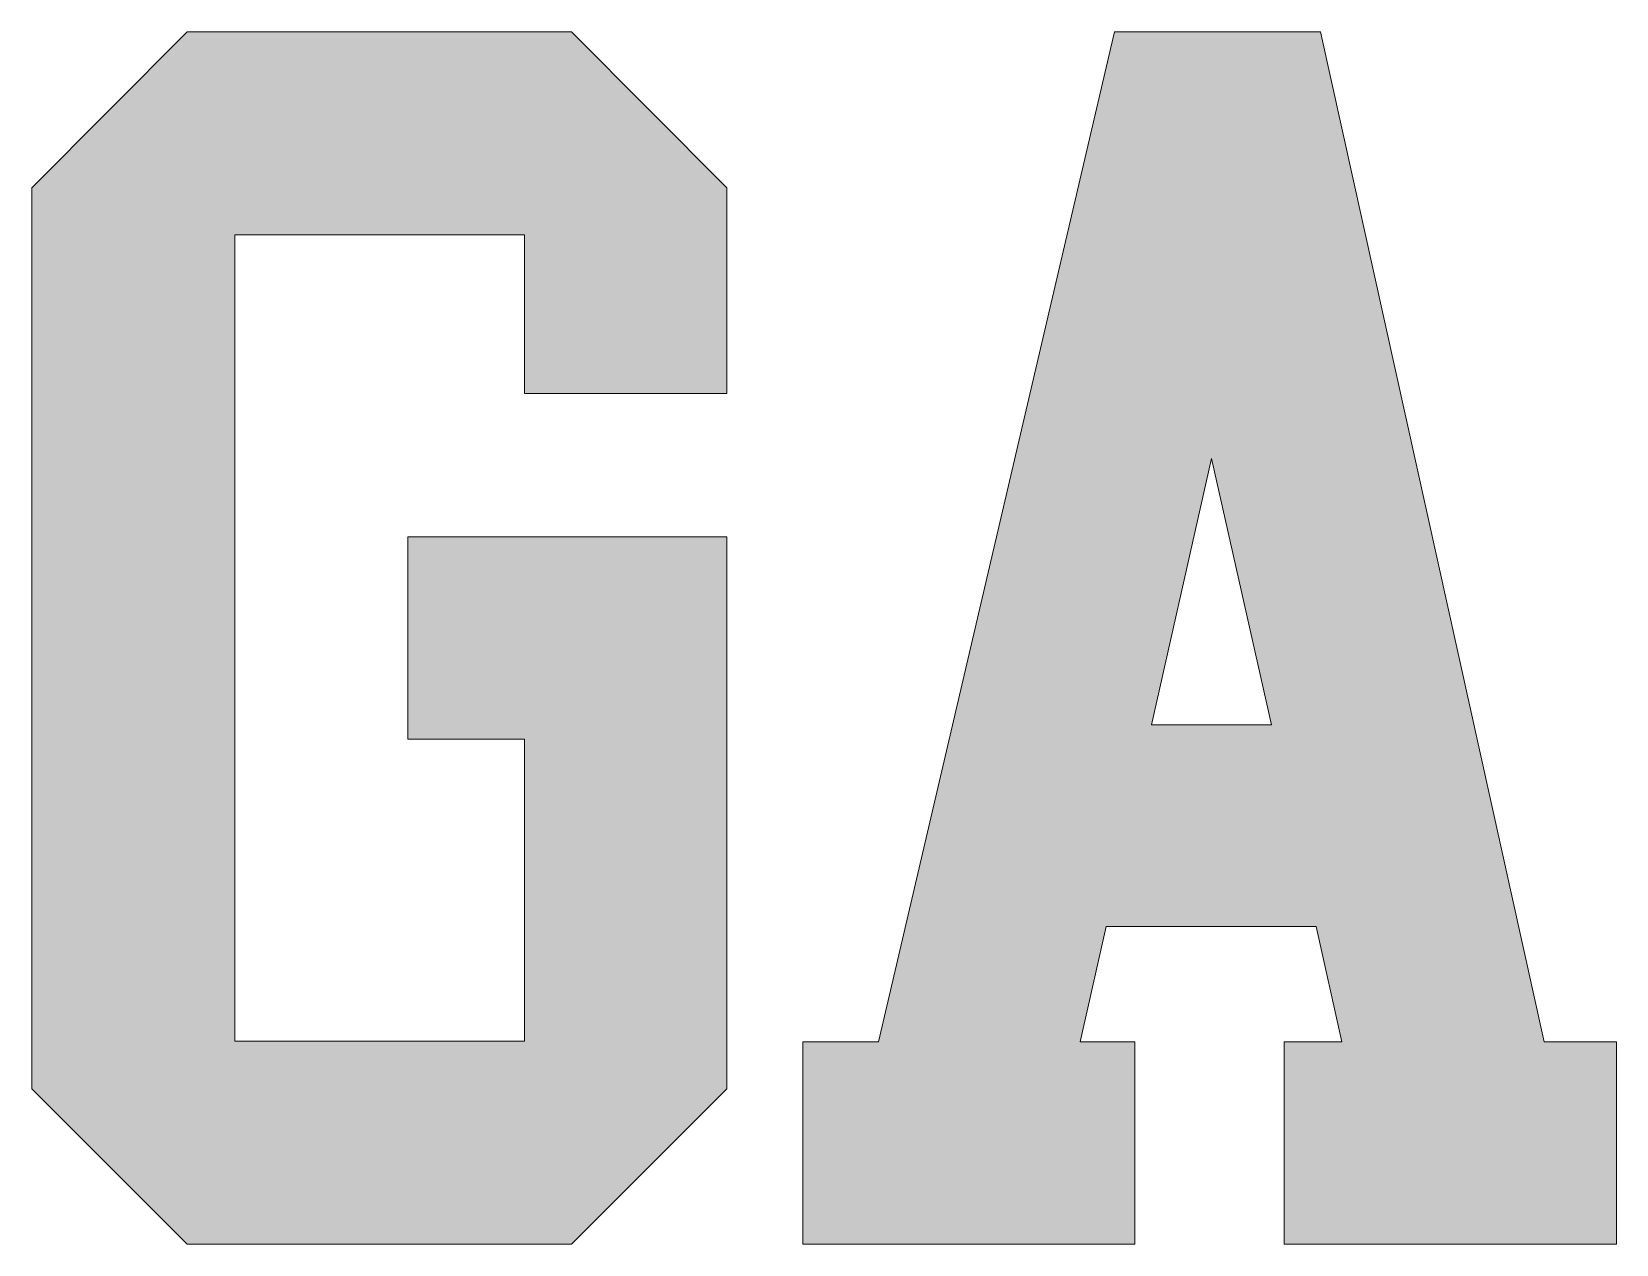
# Model space of a CAD drawing. Header units: inches. Extents: x 150 to 930, y -913 to -168.
# Drawn here: x 155.6 to 391.8, y -348.5 to -167.8 of the extents above; entities that cross this region are included whole.
import ezdxf

# ---------------------------------------------------------------- set-up
doc = ezdxf.new("R2010")
doc.units = ezdxf.units.IN
doc.header["$MEASUREMENT"] = 0
doc.layers.add('Layer 1', color=7, linetype='Continuous')

# ---------------------------------------------------------------- blocks, each defined once
blk = doc.blocks.new('block 5')
at = {"layer": 'Layer 1', "true_color": 0xce432c}
h = blk.add_hatch(color=22, dxfattribs=at)
h.dxf.hatch_style = 2
h.paths.add_polyline_path([(236.07, -167.78), (259.24, -191.06), (259.24, -221.68), (229.07, -221.68), (229.07, -198.06), (185.9, -198.06), (185.9, -318.19), (229.07, -318.19), (229.07, -273.21), (211.67, -273.21), (211.67, -243.04), (259.24, -243.04), (259.24, -325.31), (236.07, -348.47), (178.78, -348.47), (155.62, -325.31), (155.62, -191.06), (178.78, -167.78)])
h = blk.add_hatch(color=22, dxfattribs=at)
h.dxf.hatch_style = 2
h.paths.add_polyline_path([(315.74, -301.12), (311.9, -318.3), (320.04, -318.3), (320.04, -348.47), (270.54, -348.47), (270.54, -318.3), (281.84, -318.3), (316.99, -167.78), (347.72, -167.78), (381.06, -318.3), (391.8, -318.3), (391.8, -348.47), (342.3, -348.47), (342.3, -318.3), (350.89, -318.3), (347.05, -301.12)])
h.paths.add_polyline_path([(340.38, -271.07), (331.45, -231.4), (322.52, -271.07)])
at = {"layer": 'Layer 1', "lineweight": 0}
for points in [[(236.07, -167.78), (259.24, -191.06), (259.24, -221.68), (229.07, -221.68), (229.07, -198.06), (185.9, -198.06), (185.9, -318.19), (229.07, -318.19), (229.07, -273.21), (211.67, -273.21), (211.67, -243.04), (259.24, -243.04), (259.24, -325.31), (236.07, -348.47), (178.78, -348.47), (155.62, -325.31), (155.62, -191.06), (178.78, -167.78), (236.07, -167.78)], [(315.74, -301.12), (311.9, -318.3), (320.04, -318.3), (320.04, -348.47), (270.54, -348.47), (270.54, -318.3), (281.84, -318.3), (316.99, -167.78), (347.72, -167.78), (381.06, -318.3), (391.8, -318.3), (391.8, -348.47), (342.3, -348.47), (342.3, -318.3), (350.89, -318.3), (347.05, -301.12), (315.74, -301.12)], [(340.38, -271.07), (331.45, -231.4), (322.52, -271.07), (340.38, -271.07)]]:
    blk.add_lwpolyline(points, dxfattribs=at)
blk = doc.blocks.new('block 2')
at = {"layer": 'Layer 1'}
blk.add_blockref('block 5', (0, 0), dxfattribs=at)

msp = doc.modelspace()

# ---------------------------------------------------------------- block references
at = {"layer": 'Layer 1'}
msp.add_blockref('block 2', (0, 0), dxfattribs=at)

doc.saveas('drawing.dxf')
